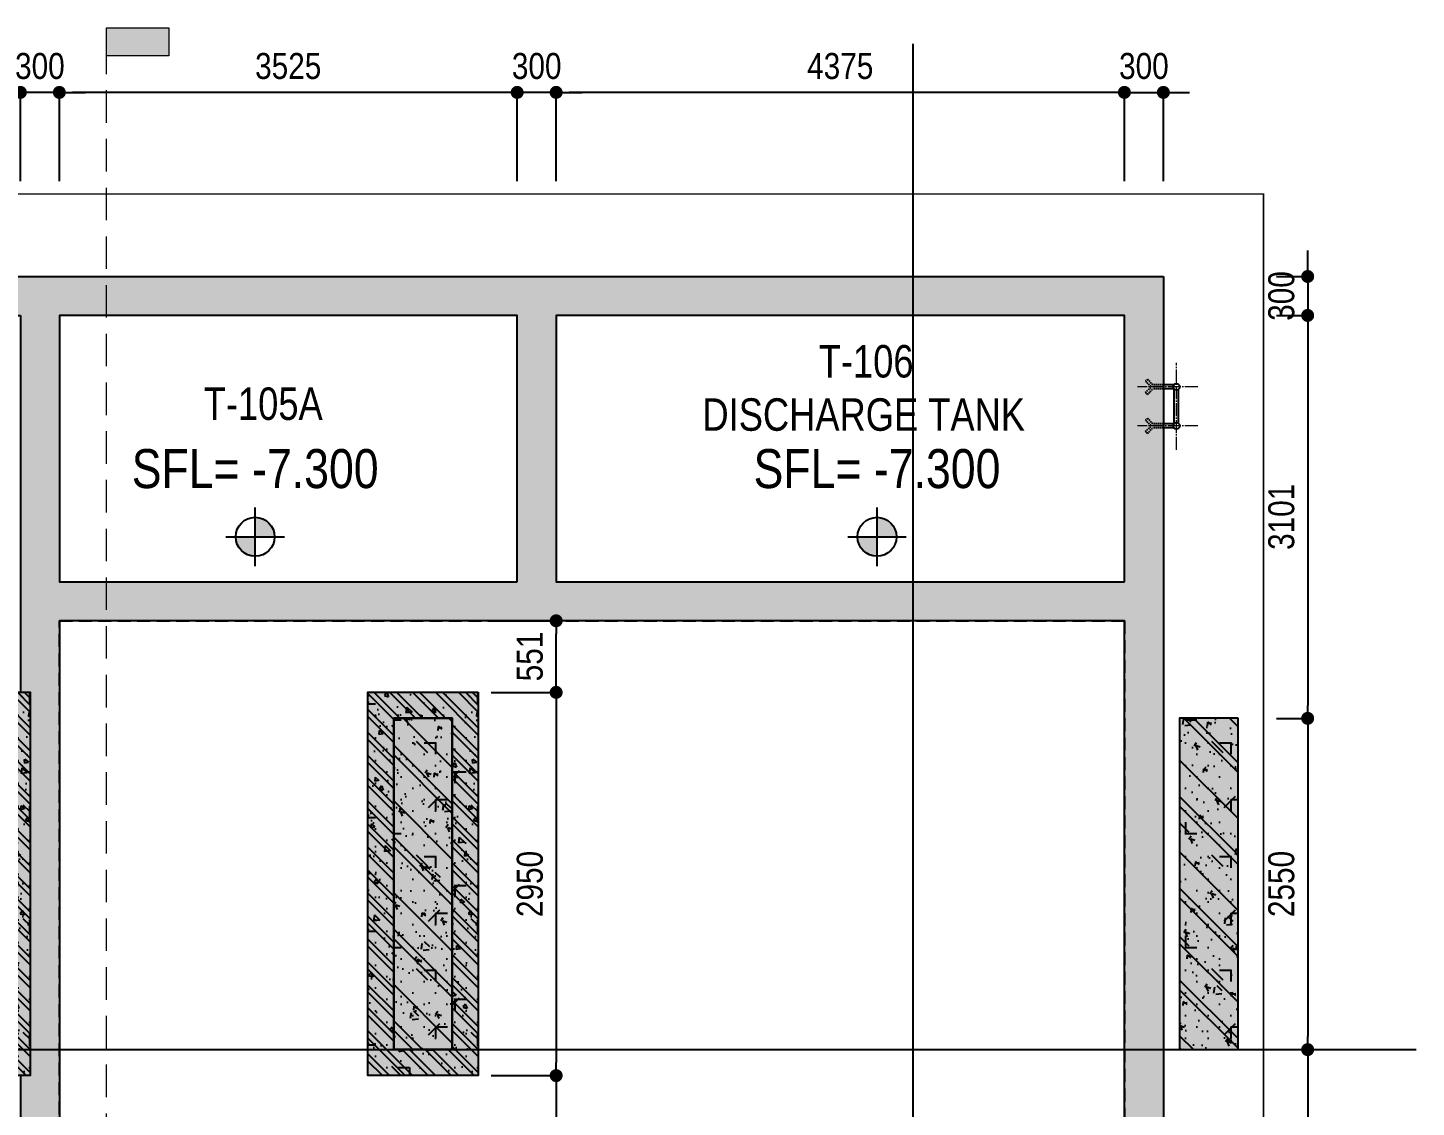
# Model space of a CAD drawing. Header units: millimetres. Extents: x -3021235 to -2791292, y 574414 to 656108.
# Drawn here: x -2819163 to -2808473, y 646370 to 654678 of the extents above; entities that cross this region are included whole.
import ezdxf
from ezdxf.enums import TextEntityAlignment as Align
from ezdxf.xclip import XClip

# ---------------------------------------------------------------- set-up
doc = ezdxf.new("R2010")
doc.units = ezdxf.units.MM
doc.header["$LTSCALE"] = 100
doc.header["$MEASUREMENT"] = 0
for name, pattern in [('$0$HIDDEN', [0.375, 0.25, -0.125]), ('Grid Line 200$0$Center101', [13, 10, -1, 1, -1]), ('Hidden10.5', [1.5, 1, -0.5]), ('HTT Center', [13, 10, -1, 1, -1]), ('HTT Hidden 10.5', [1.5, 1, -0.5]), ('MB Ham 2$0$Core 1A$0$Hidden10.5', [1.5, 1, -0.5])]:
    doc.linetypes.add(name, pattern=pattern)
doc.layers.get('0').update_dxf_attribs({"lineweight": 9})
doc.layers.get('Defpoints').update_dxf_attribs({"color": 254, "lineweight": 0})
for name, color, linetype in [('Dim 100', 14, 'Continuous'), ('Grid Line 200$0$Grid Line', 251, 'Grid Line 200$0$Center101'), ('Hatch vat lieu', 252, 'Continuous'), ('Ky hieu Truc', 1, 'Continuous'), ('MB Ham 2$0$Concrete Hatch', 218, 'Continuous'), ('MB Ham 2$0$Concrete Line', 6, 'Continuous'), ('MB Ham 2$0$Concrete Solid', 216, 'Continuous'), ('MB Ham 2$0$Opening Hidden', 154, 'MB Ham 2$0$Core 1A$0$Hidden10.5'), ('mb_cot ham 2$0$Concrete Hatch', 218, 'Continuous'), ('mb_cot ham 2$0$Concrete Line', 6, 'Continuous'), ('mb_cot ham 2$0$Concrete Solid', 216, 'Continuous'), ('Net Thay khac', 30, 'Continuous'), ('Net thay Tuong', 3, 'Continuous'), ('Podium Level', 94, 'Continuous')]:
    doc.layers.add(name, color=color, linetype=linetype)
doc.layers.add('Ghi chu ban ve', color=3, linetype='Continuous', lineweight=20)
doc.layers.add('Luoi Truc', color=251, linetype='HTT Center', lineweight=9)
doc.styles.add('$0$Title Block Bold', font='VHELVEB_0.TTF')
doc.styles.add('Chi Tiet Ramp DD$0$VNI-HelveC', font='VHELVCN_0.TTF')
doc.styles.add('Grid Line 200$0$VNI-HelveCB', font='VHELVCB_0.TTF')
doc.styles.add('VNI-H', font='VHELVEN_0.TTF', dxfattribs={"width": 0.92, "height": 270})
doc.styles.add('VNI-HelveC', font='VHELVCN_0.TTF')
doc.dimstyles.new('DIM 100', dxfattribs={"dimscale": 100, "dimtxt": 2, "dimasz": 1, "dimexe": 0, "dimexo": 1, "dimgap": 1, "dimtad": 1, "dimdec": 0, "dimzin": 12, "dimdsep": 46, "dimtxsty": 'Chi Tiet Ramp DD$0$VNI-HelveC', "dimblk": 'Chi Tiet Ramp DD$0$_Dot', "dimcen": 1, "dimclrd": 256, "dimclre": 256, "dimclrt": 3, "dimadec": 0, "dimazin": 0, "dimtfac": 1, "dimtdec": 0, "dimtix": 1, "dimtmove": 2, "dimatfit": 3, "dimldrblk": 'Chi Tiet Ramp DD$0$HTT Arrow 30', "dimfxl": 0, "dimtolj": 1, "dimtzin": 0, "dimarcsym": 0})

# ---------------------------------------------------------------- blocks, each defined once
blk = doc.blocks.new('*U886')
at = {"layer": 'mb_cot ham 2$0$Concrete Hatch'}
h = blk.add_hatch(dxfattribs=at)
h.set_pattern_fill('CONCRETE', color=256, scale=50, style=0, pattern_type=2)
h.set_pattern_definition([(45, (2000, -100), (-176.777, 176.777), []), (45, (2000, -50), (-353.55, 353.55), []), (50, (2000, -100), (358.63, -31.376), [37.5, -412.5]), (355, (2000, -100), (-69.376, 376.096), [30, -330]), (100.451, (2029.9, -102.6), (289.255, 344.72), [31.87, -350.57]), (46.184, (2000, 1e-13), (533.62, -82.76), [56.25, -618.75]), (96.636, (2044.47, -6.9), (467.33, 487.06), [47.8, -525.86]), (351.184, (2000, 1e-13), (467.33, 487.06), [45, -495]), (21, (2050, -25), (298.454, -201.31), [37.5, -412.5]), (326, (2050, -25), (121.66, 362.575), [30, -330]), (71.451, (2074.87, -41.78), (420.11, 161.265), [31.87, -350.57]), (37.5, (2000, -100), (6.08, 166.447), [0, -326, 0, -335, 0, -331.25]), (7.5, (2000, -100), (131.535, 197.206), [0, -191, 0, -318.5, 0, -126.25]), (327.5, (1888.5, -100), (266.911, -11.2774), [0, -125, 0, -390, 0, -517.5]), (317.5, (1838.5, -100), (291.593, 50.052), [0, -162.5, 0, -259, 0, -367.5]), (0, (2175, 75), (0, 875), [87.5, -787.5]), (0, (2437.5, 250), (0, 875), [87.5, -787.5]), (0, (2262.5, 600), (0, 875), [87.5, -350, 87.5, -350]), (90, (2175, 75), (-875, 5e-14), [87.5, -787.5]), (90, (2262.5, 600), (-875, 5e-14), [87.5, -787.5]), (90, (2525, 250), (-875, 5e-14), [87.5, -787.5]), (90, (2700, 512.5), (-875, 5e-14), [87.5, -787.5]), (135, (2262.5, 75), (-875.02, 9e-14), [123.76, -1113.7]), (135, (2350, 600), (-875.02, 9e-14), [123.76, -1113.7]), (45, (2437.5, 250), (9e-14, 875.02), [123.76, -247.485, 123.76, -742.455]), (0, (1825, -100), (87.5, 87.5), [-175, 0])])
h.paths.add_polyline_path([(-250, 200), (-250, -250), (2300, -250), (2300, 200)])
at = {"layer": 'mb_cot ham 2$0$Concrete Solid'}
blk.add_hatch(color=256, dxfattribs=at).paths.add_polyline_path([(-250, 200), (-250, -250), (2300, -250), (2300, 200)])
at = {"layer": 'mb_cot ham 2$0$Concrete Line'}
blk.add_lwpolyline([(-250, 200), (-250, -250), (2300, -250), (2300, 200)], close=True, dxfattribs=at)
blk = doc.blocks.new('mb_cot ham 2')
at = {"layer": 'mb_cot ham 2$0$Concrete Line'}
for p in [(97250, 127850), (97250, 121800)]:
    blk.add_blockref('*U886', p, dxfattribs=at)
blk = doc.blocks.new('MB Ham 2$0$A$C3ad28147')
at = {"layer": 'MB Ham 2$0$Concrete Hatch'}
h = blk.add_hatch(dxfattribs=at)
h.set_pattern_fill('BTCT', color=256, scale=50, style=0, pattern_type=2)
h.set_pattern_definition([(45, (-105750, -127600), (-88.38835, 88.38835), []), (45, (-105750, -127545), (-88.38835, 88.38835), []), (50, (-105750, -127600), (358.6301, -31.37607), [37.5, -412.5]), (355, (-105750, -127600), (-69.3757, 376.0961), [30, -330]), (100.4514, (-105720.1, -127602.6), (289.2547, 344.7198), [31.8701, -350.57106]), (46.1842, (-105750, -127500), (533.6205, -82.7595), [56.25, -618.75]), (96.6356, (-105705.53, -127506.9), (467.3314, 487.059), [47.8051, -525.8565]), (351.1842, (-105750, -127500), (467.331, 487.0593), [45, -495]), (21, (-105700, -127525), (298.4535, -201.30945), [37.5, -412.5]), (326, (-105700, -127525), (121.6577, 362.575), [30, -330]), (71.4514, (-105675.13, -127541.77), (420.1113, 161.26525), [31.8701, -350.57106]), (37.5, (-105750, -127600), (6.07993, 166.44693), [0, -326, 0, -335, 0, -331.25]), (7.5, (-105750, -127600), (131.53477, 197.20586), [0, -191, 0, -318.5, 0, -126.25]), (327.5, (-105861.5, -127600), (266.91122, -11.27744), [0, -125, 0, -390, 0, -517.5]), (317.5, (-105911.5, -127600), (291.5931, 50.0525), [0, -162.5, 0, -259, 0, -367.5]), (0, (-105575, -127425), (0, 875), [87.5, -787.5]), (0, (-105312.5, -127250), (0, 875), [87.5, -787.5]), (0, (-105487.5, -126900), (0, 875), [87.5, -350, 87.5, -350]), (90, (-105575, -127425), (-875, 5e-14), [87.5, -787.5]), (90, (-105487.5, -126900), (-875, 5e-14), [87.5, -787.5]), (90, (-105225, -127250), (-875, 5e-14), [87.5, -787.5]), (90, (-105050, -126987.5), (-875, 5e-14), [87.5, -787.5]), (135, (-105487.5, -127425), (-875.0164, 9e-14), [123.76, -1113.7]), (135, (-105400, -126900), (-875.0164, 9e-14), [123.76, -1113.7]), (45, (-105312.5, -127250), (0, 875.0164), [123.76, -247.485, 123.76, -742.455]), (0, (-105925, -127600), (87.5, 87.5), [-175, 0])])
h.paths.add_polyline_path([(-12151, -51300), (0, -51300), (0, -125), (-12151, -125)])
h.paths.add_polyline_path([(-11851, -20400), (-11851, -14900), (-300, -14900), (-300, -20400)], flags=16)
h.paths.add_polyline_path([(-4450, -20700), (-4450, -27800), (-11851, -27800), (-11851, -20700)], flags=16)
h.paths.add_polyline_path([(-4150, -20700), (-300, -20700), (-300, -35150), (-11851, -35150), (-11851, -28100), (-4150, -28100)], flags=16)
h.paths.add_polyline_path([(-11850, -8625), (-11851, -5100), (-9801, -5100), (-9800, -8625)], flags=16)
h.paths.add_polyline_path([(-9501, -8625), (-9501, -425), (-300, -425), (-300, -8625)], flags=16)
h.paths.add_polyline_path([(-5600, -35450), (-5600, -40250), (-11851, -40250), (-11851, -35450)], flags=16)
h.paths.add_polyline_path([(-11851, -4800), (-11851, -425), (-9801, -425), (-9801, -4800)], flags=16)
h.paths.add_polyline_path([(-5300, -35450), (-300, -35450), (-300, -45650), (-5300, -45650)], flags=16)
h.paths.add_polyline_path([(-5600, -40550), (-5600, -45650), (-11851, -45650), (-11851, -40550)], flags=16)
h.paths.add_polyline_path([(-300, -45950), (-300, -51000), (-11851, -51000), (-11851, -45950)], flags=16)
h.paths.add_polyline_path([(-6000, -8925), (-6000, -8850), (-8950, -8850), (-8950, -8925), (-11851, -8925), (-11851, -14600), (-300, -14600), (-300, -8925)], flags=16)
h = blk.add_hatch(dxfattribs=at)
h.set_pattern_fill('BTCT', color=256, scale=50, style=0, pattern_type=2)
h.set_pattern_definition([(45, (-105750, -89550), (-88.38835, 88.38835), []), (45, (-105750, -89495), (-88.38835, 88.38835), []), (50, (-105750, -89550), (358.6301, -31.3761), [37.5, -412.5]), (355, (-105750, -89550), (-69.3757, 376.0961), [30, -330]), (100.4514, (-105720.1, -89552.6), (289.2547, 344.7198), [31.8701, -350.5711]), (46.1842, (-105750, -89450), (533.6205, -82.7595), [56.25, -618.75]), (96.6356, (-105705.53, -89456.9), (467.3314, 487.059), [47.8051, -525.8565]), (351.1842, (-105750, -89450), (467.331, 487.0593), [45, -495]), (21, (-105700, -89475), (298.4535, -201.30945), [37.5, -412.5]), (326, (-105700, -89475), (121.6577, 362.575), [30, -330]), (71.4514, (-105675.13, -89491.77), (420.1113, 161.26525), [31.8701, -350.5711]), (37.5, (-105750, -89550), (6.07993, 166.44693), [0, -326, 0, -335, 0, -331.25]), (7.5, (-105750, -89550), (131.53477, 197.20586), [0, -191, 0, -318.5, 0, -126.25]), (327.5, (-105861.5, -89550), (266.91122, -11.27744), [0, -125, 0, -390, 0, -517.5]), (317.5, (-105911.5, -89550), (291.5931, 50.0525), [0, -162.5, 0, -259, 0, -367.5]), (0, (-105575, -89375), (0, 875), [87.5, -787.5]), (0, (-105312.5, -89200), (0, 875), [87.5, -787.5]), (0, (-105487.5, -88850), (0, 875), [87.5, -350, 87.5, -350]), (90, (-105575, -89375), (-875, 5e-14), [87.5, -787.5]), (90, (-105487.5, -88850), (-875, 5e-14), [87.5, -787.5]), (90, (-105225, -89200), (-875, 5e-14), [87.5, -787.5]), (90, (-105050, -88937.5), (-875, 5e-14), [87.5, -787.5]), (135, (-105487.5, -89375), (-875.0164, 9e-14), [123.76, -1113.7]), (135, (-105400, -88850), (-875.0164, 9e-14), [123.76, -1113.7]), (45, (-105312.5, -89200), (0, 875.0164), [123.76, -247.485, 123.76, -742.455]), (0, (-105925, -89550), (87.5, 87.5), [-175, 0])])
h.paths.add_polyline_path([(-6200, -6050), (-8750, -6050), (-8750, -5600), (-6200, -5600)], flags=16)
h.paths.add_polyline_path([(-6000, -6250), (-8950, -6250), (-8950, -5400), (-6000, -5400)])
h = blk.add_hatch(dxfattribs=at)
h.set_pattern_fill('BTCT', color=256, scale=50, style=0, pattern_type=2)
h.set_pattern_definition([(45, (-105750, -93000), (-88.38835, 88.38835), []), (45, (-105750, -92945), (-88.38835, 88.38835), []), (50, (-105750, -93000), (358.6301, -31.3761), [37.5, -412.5]), (355, (-105750, -93000), (-69.3757, 376.0961), [30, -330]), (100.4514, (-105720.1, -93002.6), (289.2547, 344.7198), [31.8701, -350.5711]), (46.1842, (-105750, -92900), (533.6205, -82.7595), [56.25, -618.75]), (96.6356, (-105705.53, -92906.9), (467.3314, 487.059), [47.8051, -525.8565]), (351.1842, (-105750, -92900), (467.331, 487.0593), [45, -495]), (21, (-105700, -92925), (298.4535, -201.30945), [37.5, -412.5]), (326, (-105700, -92925), (121.6577, 362.575), [30, -330]), (71.4514, (-105675.13, -92941.77), (420.1113, 161.26525), [31.8701, -350.5711]), (37.5, (-105750, -93000), (6.07993, 166.44693), [0, -326, 0, -335, 0, -331.25]), (7.5, (-105750, -93000), (131.53477, 197.20586), [0, -191, 0, -318.5, 0, -126.25]), (327.5, (-105861.5, -93000), (266.91122, -11.27744), [0, -125, 0, -390, 0, -517.5]), (317.5, (-105911.5, -93000), (291.5931, 50.0525), [0, -162.5, 0, -259, 0, -367.5]), (0, (-105575, -92825), (0, 875), [87.5, -787.5]), (0, (-105312.5, -92650), (0, 875), [87.5, -787.5]), (0, (-105487.5, -92300), (0, 875), [87.5, -350, 87.5, -350]), (90, (-105575, -92825), (-875, 5e-14), [87.5, -787.5]), (90, (-105487.5, -92300), (-875, 5e-14), [87.5, -787.5]), (90, (-105225, -92650), (-875, 5e-14), [87.5, -787.5]), (90, (-105050, -92387.5), (-875, 5e-14), [87.5, -787.5]), (135, (-105487.5, -92825), (-875.0164, 9e-14), [123.76, -1113.7]), (135, (-105400, -92300), (-875.0164, 9e-14), [123.76, -1113.7]), (45, (-105312.5, -92650), (0, 875.0164), [123.76, -247.485, 123.76, -742.455]), (0, (-105925, -93000), (87.5, 87.5), [-175, 0])])
h.paths.add_polyline_path([(-6200, -9500), (-8750, -9500), (-8750, -9050), (-6200, -9050)], flags=16)
h.paths.add_polyline_path([(-6000, -9700), (-8950, -9700), (-8950, -8850), (-6000, -8850)])
at = {"layer": 'MB Ham 2$0$Concrete Solid'}
h = blk.add_hatch(color=256, dxfattribs=at)
h.paths.add_polyline_path([(-12151, -51300), (0, -51300), (0, -125), (-12151, -125)])
h.paths.add_polyline_path([(-11851, -20400), (-11851, -14900), (-300, -14900), (-300, -20400)], flags=16)
h.paths.add_polyline_path([(-4450, -20700), (-4450, -27800), (-11851, -27800), (-11851, -20700)], flags=16)
h.paths.add_polyline_path([(-4150, -20700), (-300, -20700), (-300, -35150), (-11851, -35150), (-11851, -28100), (-4150, -28100)], flags=16)
h.paths.add_polyline_path([(-11850, -8625), (-11851, -5100), (-9801, -5100), (-9800, -8625)], flags=16)
h.paths.add_polyline_path([(-9501, -8625), (-9501, -425), (-300, -425), (-300, -8625)], flags=16)
h.paths.add_polyline_path([(-5600, -35450), (-5600, -40250), (-11851, -40250), (-11851, -35450)], flags=16)
h.paths.add_polyline_path([(-11851, -4800), (-11851, -425), (-9801, -425), (-9801, -4800)], flags=16)
h.paths.add_polyline_path([(-5300, -35450), (-300, -35450), (-300, -45650), (-5300, -45650)], flags=16)
h.paths.add_polyline_path([(-5600, -40550), (-5600, -45650), (-11851, -45650), (-11851, -40550)], flags=16)
h.paths.add_polyline_path([(-300, -45950), (-300, -51000), (-11851, -51000), (-11851, -45950)], flags=16)
h.paths.add_polyline_path([(-6000, -8925), (-6000, -8850), (-8950, -8850), (-8950, -8925), (-11851, -8925), (-11851, -14600), (-300, -14600), (-300, -8925)], flags=16)
h = blk.add_hatch(color=256, dxfattribs=at)
h.paths.add_polyline_path([(-6200, -6050), (-8750, -6050), (-8750, -5600), (-6200, -5600)], flags=16)
h.paths.add_polyline_path([(-6000, -6250), (-8950, -6250), (-8950, -5400), (-6000, -5400)])
h = blk.add_hatch(color=256, dxfattribs=at)
h.paths.add_polyline_path([(-6200, -9500), (-8750, -9500), (-8750, -9050), (-6200, -9050)], flags=16)
h.paths.add_polyline_path([(-6000, -9700), (-8950, -9700), (-8950, -8850), (-6000, -8850)])
at = {"layer": 'MB Ham 2$0$Concrete Line'}
for points in [[(-12151, -125), (0, -125), (0, -51300), (-12151, -51300)], [(-9801, -425), (-11851, -425), (-11851, -4800), (-9801, -4800)], [(-300, -425), (-9501, -425), (-9501, -8625), (-300, -8625)], [(-9801, -5100), (-11851, -5100), (-11850, -8625), (-9800, -8625)], [(-8950, -5400), (-6000, -5400), (-6000, -6250), (-8950, -6250)], [(-8950, -5400), (-6000, -5400), (-6000, -6250), (-8950, -6250)], [(-6200, -6050), (-8750, -6050), (-8750, -5600), (-6200, -5600)], [(-11851, -8925), (-8950, -8925), (-8950, -8850), (-6000, -8850), (-6000, -8925), (-300, -8925), (-300, -14600), (-11851, -14600)], [(-8950, -8850), (-6000, -8850), (-6000, -9700), (-8950, -9700)]]:
    blk.add_lwpolyline(points, close=True, dxfattribs=at)
at = {"layer": 'MB Ham 2$0$Opening Hidden'}
blk.add_lwpolyline([(-9501, -425), (-300, -425), (-300, -8625), (-9501, -8625)], close=True, dxfattribs=at)
blk = doc.blocks.new('MB Ham 2')
blk.add_blockref('mb_cot ham 2', (0, 0))
at = {"layer": 'MB Ham 2$0$Opening Hidden'}
blk.add_blockref('MB Ham 2$0$A$C3ad28147', (105750, 127600), dxfattribs=at)
blk = doc.blocks.new('*U922')
at = {"layer": 'Grid Line 200$0$Grid Line'}
blk.add_line((0, 0), (0, 161), dxfattribs=at)
at = {"layer": 'Ky hieu Truc', "lineweight": -2}
blk.add_line((0, -3), (0, 0), dxfattribs=at)
blk.add_circle((0, -9), 6, dxfattribs=at)
at = {"layer": 'Ky hieu Truc', "color": 3, "lineweight": -2, "style": 'Grid Line 200$0$VNI-HelveCB'}
blk.add_attdef('GRID', text='', height=5, dxfattribs=at).set_placement((0, -9), align=Align.MIDDLE)
blk = doc.blocks.new('*U928')
blk.add_hatch(color=256).paths.add_polyline_path([(480, 17081), (480, 16866), (0, 16866), (0, 17081)])
h = blk.add_hatch(color=256)
edge = h.paths.add_edge_path()
edge.add_line((0, 600), (0, 849))
edge.add_line((0, 849), (849, 0))
edge.add_line((849, 0), (0, -849))
edge.add_line((0, -849), (0, -600))
edge.add_arc((0, 0), 600, 270, 450)
at = {"linetype": '$0$HIDDEN', "ltscale": 10}
blk.add_line((0, 600), (0, 17081), dxfattribs=at)
blk.add_line((-600, 0), (600, 0))
blk.add_lwpolyline([(480, 17081), (480, 16866), (0, 16866), (0, 17081)], close=True)
blk.add_lwpolyline([(0, 600), (0, 849), (849, 0), (0, -849), (0, -600, 1)], format="xyb", close=True)
blk.add_circle((0, 0), 600)
at = {"style": '$0$Title Block Bold', "flags": 8}
blk.add_attdef('VIEWNUMBER', text='', height=300, dxfattribs=at).set_placement((0, 0), align=Align.BOTTOM_CENTER)
blk.add_attdef('DRAWINGREFERENCE', text='', height=250, dxfattribs=at).set_placement((0, -120), align=Align.TOP_CENTER)
blk = doc.blocks.new('Chi Tiet Ramp DD$0$_Dot')
at = {"color": 0, "linetype": 'ByBlock', "lineweight": -2}
blk.add_line((-0.5, 0), (-1, 0), dxfattribs=at)
at = {"color": 0, "linetype": 'ByBlock', "const_width": 0.5}
blk.add_lwpolyline([(-0.25, 0, 1), (0.25, 0, 1)], format="xyb", close=True, dxfattribs=at)
blk = doc.blocks.new('*D929')
at = {"layer": 'Defpoints', "color": 0, "transparency": 16777216}
for p in [(-2815095, 654181), (-2815095, 653398), (-2810720, 653398)]:
    blk.add_point(p, dxfattribs=at)
at = {"layer": 'Dim 100', "lineweight": -2, "transparency": 16777216}
for p, q in [((-2815095, 653498), (-2815095, 654181)), ((-2810820, 654181), (-2814995, 654181)), ((-2810720, 653498), (-2810720, 654181))]:
    blk.add_line(p, q, dxfattribs=at)
at = {"layer": 'Dim 100', "lineweight": -2, "transparency": 16777216, "xscale": 100, "yscale": 100, "zscale": 100, "rotation": 180}
blk.add_blockref('Chi Tiet Ramp DD$0$_Dot', (-2815095, 654181), dxfattribs=at)
at = {"layer": 'Dim 100', "lineweight": -2, "transparency": 16777216, "xscale": 100, "yscale": 100, "zscale": 100}
blk.add_blockref('Chi Tiet Ramp DD$0$_Dot', (-2810720, 654181), dxfattribs=at)
at = {"layer": 'Dim 100', "color": 3, "transparency": 16777216, "insert": (-2812908, 654383), "char_height": 200, "attachment_point": 5, "style": 'Chi Tiet Ramp DD$0$VNI-HelveC'}
blk.add_mtext('\\A1;4375', dxfattribs=at)
blk = doc.blocks.new('Chi Tiet Ramp DD$0$HTT Arrow 30')
blk.add_hatch(color=256).paths.add_polyline_path([(-2.5, 0.375), (-2.5, -0.375), (0, 0)])
at = {"color": 0, "linetype": 'ByBlock', "lineweight": -2}
for p, q in [((0, 0), (-2.5, 0.375)), ((-2.5, -0.375), (-2.5, 0.375)), ((0, 0), (-2.5, -0.375))]:
    blk.add_line(p, q, dxfattribs=at)
blk = doc.blocks.new('*U923')
at = {"layer": 'Grid Line 200$0$Grid Line'}
blk.add_line((0, 0), (0, 544), dxfattribs=at)
at = {"layer": 'Ky hieu Truc', "color": 3, "lineweight": -2, "style": 'Grid Line 200$0$VNI-HelveCB'}
blk.add_attdef('GRID', text='', height=5, dxfattribs=at).set_placement((0, -9), align=Align.MIDDLE)
blk = doc.blocks.new('*D970')
at = {"layer": 'Defpoints', "color": 0, "transparency": 16777216}
for p in [(-2810420, 654181), (-2810720, 653398), (-2810420, 653398)]:
    blk.add_point(p, dxfattribs=at)
at = {"layer": 'Dim 100', "lineweight": -2, "transparency": 16777216}
for p, q in [((-2810820, 654181), (-2810920, 654181)), ((-2810720, 653498), (-2810720, 654181)), ((-2810720, 654181), (-2810420, 654181)), ((-2810420, 653498), (-2810420, 654181)), ((-2810320, 654181), (-2810220, 654181))]:
    blk.add_line(p, q, dxfattribs=at)
at = {"layer": 'Dim 100', "lineweight": -2, "transparency": 16777216, "xscale": 100, "yscale": 100, "zscale": 100}
blk.add_blockref('Chi Tiet Ramp DD$0$_Dot', (-2810720, 654181), dxfattribs=at)
at = {"layer": 'Dim 100', "lineweight": -2, "transparency": 16777216, "xscale": 100, "yscale": 100, "zscale": 100, "rotation": 180}
blk.add_blockref('Chi Tiet Ramp DD$0$_Dot', (-2810420, 654181), dxfattribs=at)
at = {"layer": 'Dim 100', "color": 3, "transparency": 16777216, "insert": (-2810570, 654383), "char_height": 200, "attachment_point": 5, "style": 'Chi Tiet Ramp DD$0$VNI-HelveC'}
blk.add_mtext('\\A1;300', dxfattribs=at)
blk = doc.blocks.new('*D971')
at = {"layer": 'Defpoints', "color": 0, "transparency": 16777216}
for p in [(-2815395, 654181), (-2815395, 653398), (-2815095, 653398)]:
    blk.add_point(p, dxfattribs=at)
at = {"layer": 'Dim 100', "lineweight": -2, "transparency": 16777216}
for p, q in [((-2815495, 654181), (-2815595, 654181)), ((-2815395, 653498), (-2815395, 654181)), ((-2815095, 654181), (-2815395, 654181)), ((-2815095, 653498), (-2815095, 654181)), ((-2814995, 654181), (-2814895, 654181))]:
    blk.add_line(p, q, dxfattribs=at)
at = {"layer": 'Dim 100', "lineweight": -2, "transparency": 16777216, "xscale": 100, "yscale": 100, "zscale": 100}
blk.add_blockref('Chi Tiet Ramp DD$0$_Dot', (-2815395, 654181), dxfattribs=at)
at = {"layer": 'Dim 100', "lineweight": -2, "transparency": 16777216, "xscale": 100, "yscale": 100, "zscale": 100, "rotation": 180}
blk.add_blockref('Chi Tiet Ramp DD$0$_Dot', (-2815095, 654181), dxfattribs=at)
at = {"layer": 'Dim 100', "color": 3, "transparency": 16777216, "insert": (-2815245, 654383), "char_height": 200, "attachment_point": 5, "style": 'Chi Tiet Ramp DD$0$VNI-HelveC'}
blk.add_mtext('\\A1;300', dxfattribs=at)
blk = doc.blocks.new('*D972')
at = {"layer": 'Defpoints', "color": 0, "transparency": 16777216}
for p in [(-2818920, 654181), (-2818920, 653397), (-2815395, 653398)]:
    blk.add_point(p, dxfattribs=at)
at = {"layer": 'Dim 100', "lineweight": -2, "transparency": 16777216}
for p, q in [((-2818920, 653497), (-2818920, 654181)), ((-2815495, 654181), (-2818820, 654181)), ((-2815395, 653498), (-2815395, 654181))]:
    blk.add_line(p, q, dxfattribs=at)
at = {"layer": 'Dim 100', "lineweight": -2, "transparency": 16777216, "xscale": 100, "yscale": 100, "zscale": 100, "rotation": 180}
blk.add_blockref('Chi Tiet Ramp DD$0$_Dot', (-2818920, 654181), dxfattribs=at)
at = {"layer": 'Dim 100', "lineweight": -2, "transparency": 16777216, "xscale": 100, "yscale": 100, "zscale": 100}
blk.add_blockref('Chi Tiet Ramp DD$0$_Dot', (-2815395, 654181), dxfattribs=at)
at = {"layer": 'Dim 100', "color": 3, "transparency": 16777216, "insert": (-2817158, 654383), "char_height": 200, "attachment_point": 5, "style": 'Chi Tiet Ramp DD$0$VNI-HelveC'}
blk.add_mtext('\\A1;3525', dxfattribs=at)
blk = doc.blocks.new('*D973')
at = {"layer": 'Defpoints', "color": 0, "transparency": 16777216}
for p in [(-2819220, 654181), (-2819220, 653397), (-2818920, 653397)]:
    blk.add_point(p, dxfattribs=at)
at = {"layer": 'Dim 100', "lineweight": -2, "transparency": 16777216}
for p, q in [((-2819320, 654181), (-2819420, 654181)), ((-2819220, 653497), (-2819220, 654181)), ((-2818920, 654181), (-2819220, 654181)), ((-2818920, 653497), (-2818920, 654181)), ((-2818820, 654181), (-2818720, 654181))]:
    blk.add_line(p, q, dxfattribs=at)
at = {"layer": 'Dim 100', "lineweight": -2, "transparency": 16777216, "xscale": 100, "yscale": 100, "zscale": 100}
blk.add_blockref('Chi Tiet Ramp DD$0$_Dot', (-2819220, 654181), dxfattribs=at)
at = {"layer": 'Dim 100', "lineweight": -2, "transparency": 16777216, "xscale": 100, "yscale": 100, "zscale": 100, "rotation": 180}
blk.add_blockref('Chi Tiet Ramp DD$0$_Dot', (-2818920, 654181), dxfattribs=at)
at = {"layer": 'Dim 100', "color": 3, "transparency": 16777216, "insert": (-2819070, 654383), "char_height": 200, "attachment_point": 5, "style": 'Chi Tiet Ramp DD$0$VNI-HelveC'}
blk.add_mtext('\\A1;300', dxfattribs=at)
blk = doc.blocks.new('*D977')
at = {"layer": 'Defpoints', "color": 0, "transparency": 16777216}
for p in [(-2815695, 650114), (-2815095, 650114), (-2815695, 649563)]:
    blk.add_point(p, dxfattribs=at)
at = {"layer": 'Dim 100', "lineweight": -2, "transparency": 16777216}
for p, q in [((-2815595, 650114), (-2815095, 650114)), ((-2815095, 649663), (-2815095, 650014)), ((-2815595, 649563), (-2815095, 649563))]:
    blk.add_line(p, q, dxfattribs=at)
at = {"layer": 'Dim 100', "lineweight": -2, "transparency": 16777216, "xscale": 100, "yscale": 100, "zscale": 100}
for p, rotation in [((-2815095, 650114), 90), ((-2815095, 649563), 270)]:
    blk.add_blockref('Chi Tiet Ramp DD$0$_Dot', p, dxfattribs=dict(at, rotation=rotation))
at = {"layer": 'Dim 100', "color": 3, "transparency": 16777216, "insert": (-2815297, 649839), "char_height": 200, "attachment_point": 5, "rotation": 90, "style": 'Chi Tiet Ramp DD$0$VNI-HelveC'}
blk.add_mtext('\\A1;551', dxfattribs=at)
blk = doc.blocks.new('*D978')
at = {"layer": 'Defpoints', "color": 0, "transparency": 16777216}
for p in [(-2815695, 649563), (-2815695, 646613), (-2815095, 646613)]:
    blk.add_point(p, dxfattribs=at)
at = {"layer": 'Dim 100', "lineweight": -2, "transparency": 16777216}
for p, q in [((-2815595, 649563), (-2815095, 649563)), ((-2815095, 649463), (-2815095, 646713)), ((-2815595, 646613), (-2815095, 646613))]:
    blk.add_line(p, q, dxfattribs=at)
at = {"layer": 'Dim 100', "lineweight": -2, "transparency": 16777216, "xscale": 100, "yscale": 100, "zscale": 100}
for p, rotation in [((-2815095, 649563), 90), ((-2815095, 646613), 270)]:
    blk.add_blockref('Chi Tiet Ramp DD$0$_Dot', p, dxfattribs=dict(at, rotation=rotation))
at = {"layer": 'Dim 100', "color": 3, "transparency": 16777216, "insert": (-2815297, 648088), "char_height": 200, "attachment_point": 5, "rotation": 90, "style": 'Chi Tiet Ramp DD$0$VNI-HelveC'}
blk.add_mtext('\\A1;2950', dxfattribs=at)
blk = doc.blocks.new('*D979')
at = {"layer": 'Defpoints', "color": 0, "transparency": 16777216}
for p in [(-2815695, 646613), (-2815695, 640913), (-2815095, 640913)]:
    blk.add_point(p, dxfattribs=at)
at = {"layer": 'Dim 100', "lineweight": -2, "transparency": 16777216}
for p, q in [((-2815595, 646613), (-2815095, 646613)), ((-2815095, 646513), (-2815095, 641013)), ((-2815595, 640913), (-2815095, 640913))]:
    blk.add_line(p, q, dxfattribs=at)
at = {"layer": 'Dim 100', "lineweight": -2, "transparency": 16777216, "xscale": 100, "yscale": 100, "zscale": 100}
for p, rotation in [((-2815095, 646613), 90), ((-2815095, 640913), 270)]:
    blk.add_blockref('Chi Tiet Ramp DD$0$_Dot', p, dxfattribs=dict(at, rotation=rotation))
at = {"layer": 'Dim 100', "color": 3, "transparency": 16777216, "insert": (-2815297, 643763), "char_height": 200, "attachment_point": 5, "rotation": 90, "style": 'Chi Tiet Ramp DD$0$VNI-HelveC'}
blk.add_mtext('\\A1;5700', dxfattribs=at)
blk = doc.blocks.new('*D993')
at = {"layer": 'Defpoints', "color": 0, "transparency": 16777216}
for p in [(-2809649, 652764), (-2809649, 652464), (-2809309, 652464)]:
    blk.add_point(p, dxfattribs=at)
at = {"layer": 'Dim 100', "lineweight": -2, "transparency": 16777216}
for p, q in [((-2809309, 652864), (-2809309, 652964)), ((-2809549, 652764), (-2809309, 652764)), ((-2809309, 652764), (-2809309, 652464)), ((-2809549, 652464), (-2809309, 652464)), ((-2809309, 652364), (-2809309, 652264))]:
    blk.add_line(p, q, dxfattribs=at)
at = {"layer": 'Dim 100', "lineweight": -2, "transparency": 16777216, "xscale": 100, "yscale": 100, "zscale": 100}
for p, rotation in [((-2809309, 652764), 270), ((-2809309, 652464), 90)]:
    blk.add_blockref('Chi Tiet Ramp DD$0$_Dot', p, dxfattribs=dict(at, rotation=rotation))
at = {"layer": 'Dim 100', "color": 3, "transparency": 16777216, "insert": (-2809511, 652614), "char_height": 200, "attachment_point": 5, "rotation": 90, "style": 'Chi Tiet Ramp DD$0$VNI-HelveC'}
blk.add_mtext('\\A1;300', dxfattribs=at)
blk = doc.blocks.new('*D994')
at = {"layer": 'Defpoints', "color": 0, "transparency": 16777216}
for p in [(-2809649, 652464), (-2809649, 649363), (-2809309, 649363)]:
    blk.add_point(p, dxfattribs=at)
at = {"layer": 'Dim 100', "lineweight": -2, "transparency": 16777216}
for p, q in [((-2809549, 652464), (-2809309, 652464)), ((-2809309, 652364), (-2809309, 649463)), ((-2809549, 649363), (-2809309, 649363))]:
    blk.add_line(p, q, dxfattribs=at)
at = {"layer": 'Dim 100', "lineweight": -2, "transparency": 16777216, "xscale": 100, "yscale": 100, "zscale": 100}
for p, rotation in [((-2809309, 652464), 90), ((-2809309, 649363), 270)]:
    blk.add_blockref('Chi Tiet Ramp DD$0$_Dot', p, dxfattribs=dict(at, rotation=rotation))
at = {"layer": 'Dim 100', "color": 3, "transparency": 16777216, "insert": (-2809511, 650914), "char_height": 200, "attachment_point": 5, "rotation": 90, "style": 'Chi Tiet Ramp DD$0$VNI-HelveC'}
blk.add_mtext('\\A1;3101', dxfattribs=at)
blk = doc.blocks.new('*D995')
at = {"layer": 'Defpoints', "color": 0, "transparency": 16777216}
for p in [(-2809649, 649363), (-2809649, 646813), (-2809309, 646813)]:
    blk.add_point(p, dxfattribs=at)
at = {"layer": 'Dim 100', "lineweight": -2, "transparency": 16777216}
for p, q in [((-2809549, 649363), (-2809309, 649363)), ((-2809309, 649263), (-2809309, 646913)), ((-2809549, 646813), (-2809309, 646813))]:
    blk.add_line(p, q, dxfattribs=at)
at = {"layer": 'Dim 100', "lineweight": -2, "transparency": 16777216, "xscale": 100, "yscale": 100, "zscale": 100}
for p, rotation in [((-2809309, 649363), 90), ((-2809309, 646813), 270)]:
    blk.add_blockref('Chi Tiet Ramp DD$0$_Dot', p, dxfattribs=dict(at, rotation=rotation))
at = {"layer": 'Dim 100', "color": 3, "transparency": 16777216, "insert": (-2809511, 648088), "char_height": 200, "attachment_point": 5, "rotation": 90, "style": 'Chi Tiet Ramp DD$0$VNI-HelveC'}
blk.add_mtext('\\A1;2550', dxfattribs=at)
blk = doc.blocks.new('*D996')
at = {"layer": 'Defpoints', "color": 0, "transparency": 16777216}
for p in [(-2809649, 646813), (-2809649, 640613), (-2809309, 640613)]:
    blk.add_point(p, dxfattribs=at)
at = {"layer": 'Dim 100', "lineweight": -2, "transparency": 16777216}
for p, q in [((-2809549, 646813), (-2809309, 646813)), ((-2809309, 646713), (-2809309, 640713)), ((-2809549, 640613), (-2809309, 640613))]:
    blk.add_line(p, q, dxfattribs=at)
at = {"layer": 'Dim 100', "lineweight": -2, "transparency": 16777216, "xscale": 100, "yscale": 100, "zscale": 100}
for p, rotation in [((-2809309, 646813), 90), ((-2809309, 640613), 270)]:
    blk.add_blockref('Chi Tiet Ramp DD$0$_Dot', p, dxfattribs=dict(at, rotation=rotation))
at = {"layer": 'Dim 100', "color": 3, "transparency": 16777216, "insert": (-2809511, 643713), "char_height": 200, "attachment_point": 5, "rotation": 90, "style": 'Chi Tiet Ramp DD$0$VNI-HelveC'}
blk.add_mtext('\\A1;6200', dxfattribs=at)
blk = doc.blocks.new('HHH')
at = {"layer": 'Hatch vat lieu', "linetype": 'HTT Hidden 10.5', "ltscale": 0.1}
for p, q in [((-208, 122), (-194, 137)), ((-208, 122), (-166, 80)), ((-194, 137), (-152, 94)), ((-106, 137), (-148, 94)), ((-92, 122), (-134, 80)), ((-92, 122), (-106, 137)), ((92, 122), (106, 137)), ((92, 122), (134, 80)), ((106, 137), (148, 94)), ((194, 137), (152, 94)), ((208, 122), (166, 80)), ((208, 122), (194, 137)), ((-166, 0), (-166, 80)), ((-152, 94), (-148, 94)), ((-134, 0), (-134, 80)), ((134, 0), (134, 80)), ((148, 94), (152, 94)), ((166, 0), (166, 80))]:
    blk.add_line(p, q, dxfattribs=at)
at = {"layer": 'Luoi Truc', "linetype": 'HTT Center', "ltscale": 0.1}
for p, q in [((-150, -265), (-150, 200)), ((150, -265), (150, 200)), ((-335, -100), (335, -100))]:
    blk.add_line(p, q, dxfattribs=at)
at = {"layer": 'Net Thay khac'}
for p, q in [((-166, -81), (-166, 0)), ((-134, -81), (-134, 0)), ((134, -81), (134, 0)), ((166, -81), (166, 0)), ((-131, -84), (131, -84)), ((-131, -116), (131, -116))]:
    blk.add_line(p, q, dxfattribs=at)
at = {"layer": 'Net thay Tuong'}
for centre in [(-150, -100), (150, -100)]:
    blk.add_circle(centre, 25, dxfattribs=at)
blk = doc.blocks.new('Text P3')
at = {"linetype": 'ByBlock'}
h = blk.add_hatch(color=0, dxfattribs=at)
h.paths.add_polyline_path([(0, 1), (0, 0), (1, 0, 0.414214)])
h.paths.add_polyline_path([(0, 0), (-1, 0, 0.414214), (0, -1)])
at = {"color": 0, "linetype": 'ByBlock'}
for p, q in [((0, -1.5), (0, 1.5)), ((-1.5, 0), (1.5, 0))]:
    blk.add_line(p, q, dxfattribs=at)
blk.add_circle((0, 0), 1, dxfattribs=at)
at = {"color": 0, "linetype": 'ByBlock', "lineweight": -2, "style": 'VNI-HelveC'}
for tag, p in [('TEXT1', (0, 10.5)), ('TEXT2', (0, 7)), ('TEXT3', (0, 3.5))]:
    blk.add_attdef(tag, text='', height=2, dxfattribs=at).set_placement(p, align=Align.MIDDLE_CENTER)

msp = doc.modelspace()

# ---------------------------------------------------------------- linework, layer by layer
at = {"linetype": 'Hidden10.5', "ltscale": 2, "const_width": 10}
msp.add_lwpolyline([(-2861973.8, 653397.9), (-2861973.8, 640140.7), (-2809648.8, 640140.7), (-2809648.8, 653397.9)], close=True, dxfattribs=at)

# ---------------------------------------------------------------- block references
ref = msp.add_blockref('MB Ham 2', (-2937895.1, 746363.3), dxfattribs=dict(rotation=270))
XClip(ref).set_block_clipping_path([(92965.4538799199, 76040.7481397346), (106222.6378766045, 128246.243671929)])
at = {"rotation": 90}
msp.add_blockref('HHH', (-2810420.1, 651764.2), dxfattribs=at)
at = {"layer": 'Ghi chu ban ve'}
ref = msp.add_blockref('*U928', (-2818556.4, 637597.6), dxfattribs=at)
ref.add_attrib('VIEWNUMBER', '3-3', dxfattribs={"layer": '0', "height": 300, "style": '$0$Title Block Bold'}).set_placement((-2818556.4, 637597.6), align=Align.BOTTOM_CENTER)
ref.add_attrib('DRAWINGREFERENCE', '-', dxfattribs={"layer": '0', "height": 250, "style": '$0$Title Block Bold'}).set_placement((-2818556.4, 637477.7), align=Align.TOP_CENTER)
at = {"layer": 'Ky hieu Truc', "xscale": 100, "yscale": 100, "zscale": 100}
msp.add_blockref('*U922', (-2812345.1, 638455.6), dxfattribs=at).add_auto_attribs({'GRID': '5'})
at = {"layer": 'Ky hieu Truc', "xscale": 100, "yscale": 100, "zscale": 100, "rotation": 270}
msp.add_blockref('*U923', (-2862873.2, 646813.3), dxfattribs=at)
at = {"layer": 'Podium Level'}
ref = msp.add_blockref('Text P3', (-2817412.4, 650760.3), dxfattribs=dict(at, xscale=150, yscale=150, zscale=150))
ref.add_attrib('TEXT3', 'SFL= -7.300', dxfattribs={"layer": '0', "color": 0, "linetype": 'ByBlock', "lineweight": -2, "height": 300, "style": 'VNI-HelveC'}).set_placement((-2817412.4, 651285.3), align=Align.MIDDLE_CENTER)
ref = msp.add_blockref('Text P3', (-2812624.8, 650760.3), dxfattribs=dict(at, xscale=150, yscale=150, zscale=150))
ref.add_attrib('TEXT3', 'SFL= -7.300', dxfattribs={"layer": '0', "color": 0, "linetype": 'ByBlock', "lineweight": -2, "height": 300, "style": 'VNI-HelveC'}).set_placement((-2812624.8, 651285.3), align=Align.MIDDLE_CENTER)

# ---------------------------------------------------------------- texts
at = {"layer": 'Ghi chu ban ve', "style": 'VNI-H', "width": 0.8}
for s, p in [('T-106', (-2813073.3, 651986.5)), ('DISCHARGE TANK', (-2813968.7, 651576.5, 263.7))]:
    msp.add_text(s, height=250, rotation=359.99999, dxfattribs=at).set_placement(p)
msp.add_text('T-105A', height=250, dxfattribs=at).set_placement((-2817808.4, 651660, -263.7))

# ---------------------------------------------------------------- dimensions: what is measured, and where the dimension line sits
at = {"layer": 'Dim 100'}
for base, p1, p2, picture, middle in [((-2819220.1, 654180.8), (-2818920.1, 653397), (-2819220.1, 653397), '*D973', (-2819070.1, 654382.9)), ((-2818920.1, 654180.8), (-2815395.1, 653397.9), (-2818920.1, 653397), '*D972', (-2817157.6, 654382.9)), ((-2815395.1, 654180.8), (-2815095.1, 653397.9), (-2815395.1, 653397.9), '*D971', (-2815245.1, 654382.9)), ((-2815095.1, 654180.8), (-2810720.1, 653397.9), (-2815095.1, 653397.9), '*D929', (-2812907.6, 654382.9)), ((-2810420.1, 654180.8), (-2810720.1, 653397.9), (-2810420.1, 653397.9), '*D970', (-2810570.1, 654382.9))]:
    dim = msp.add_linear_dim(base=base, p1=p1, p2=p2, dimstyle='DIM 100', dxfattribs=at)
    dim.commit()
    dim.dimension.update_dxf_attribs({"geometry": picture, "text_midpoint": middle})
for base, p1, p2, picture, middle in [((-2809309.2, 652464.2), (-2809648.8, 652764.2), (-2809648.8, 652464.2), '*D993', (-2809511.3, 652614.2)), ((-2809309.2, 649363.3), (-2809648.8, 652464.2), (-2809648.8, 649363.3), '*D994', (-2809511.3, 650913.8)), ((-2815095.1, 650114.2), (-2815695.1, 649563.3), (-2815695.1, 650114.2), '*D977', (-2815297.2, 649838.8)), ((-2815095.1, 646613.3), (-2815695.1, 649563.3), (-2815695.1, 646613.3), '*D978', (-2815297.2, 648088.3)), ((-2809309.2, 646813.3), (-2809648.8, 649363.3), (-2809648.8, 646813.3), '*D995', (-2809511.3, 648088.3)), ((-2809309.2, 640613.3), (-2809648.8, 646813.3), (-2809648.8, 640613.3), '*D996', (-2809511.3, 643713.3)), ((-2815095.1, 640913.3), (-2815695.1, 646613.3), (-2815695.1, 640913.3), '*D979', (-2815297.2, 643763.3))]:
    dim = msp.add_linear_dim(base=base, p1=p1, p2=p2, angle=270, dimstyle='DIM 100', dxfattribs=at)
    dim.commit()
    dim.dimension.update_dxf_attribs({"geometry": picture, "text_midpoint": middle})

doc.saveas('drawing.dxf')
